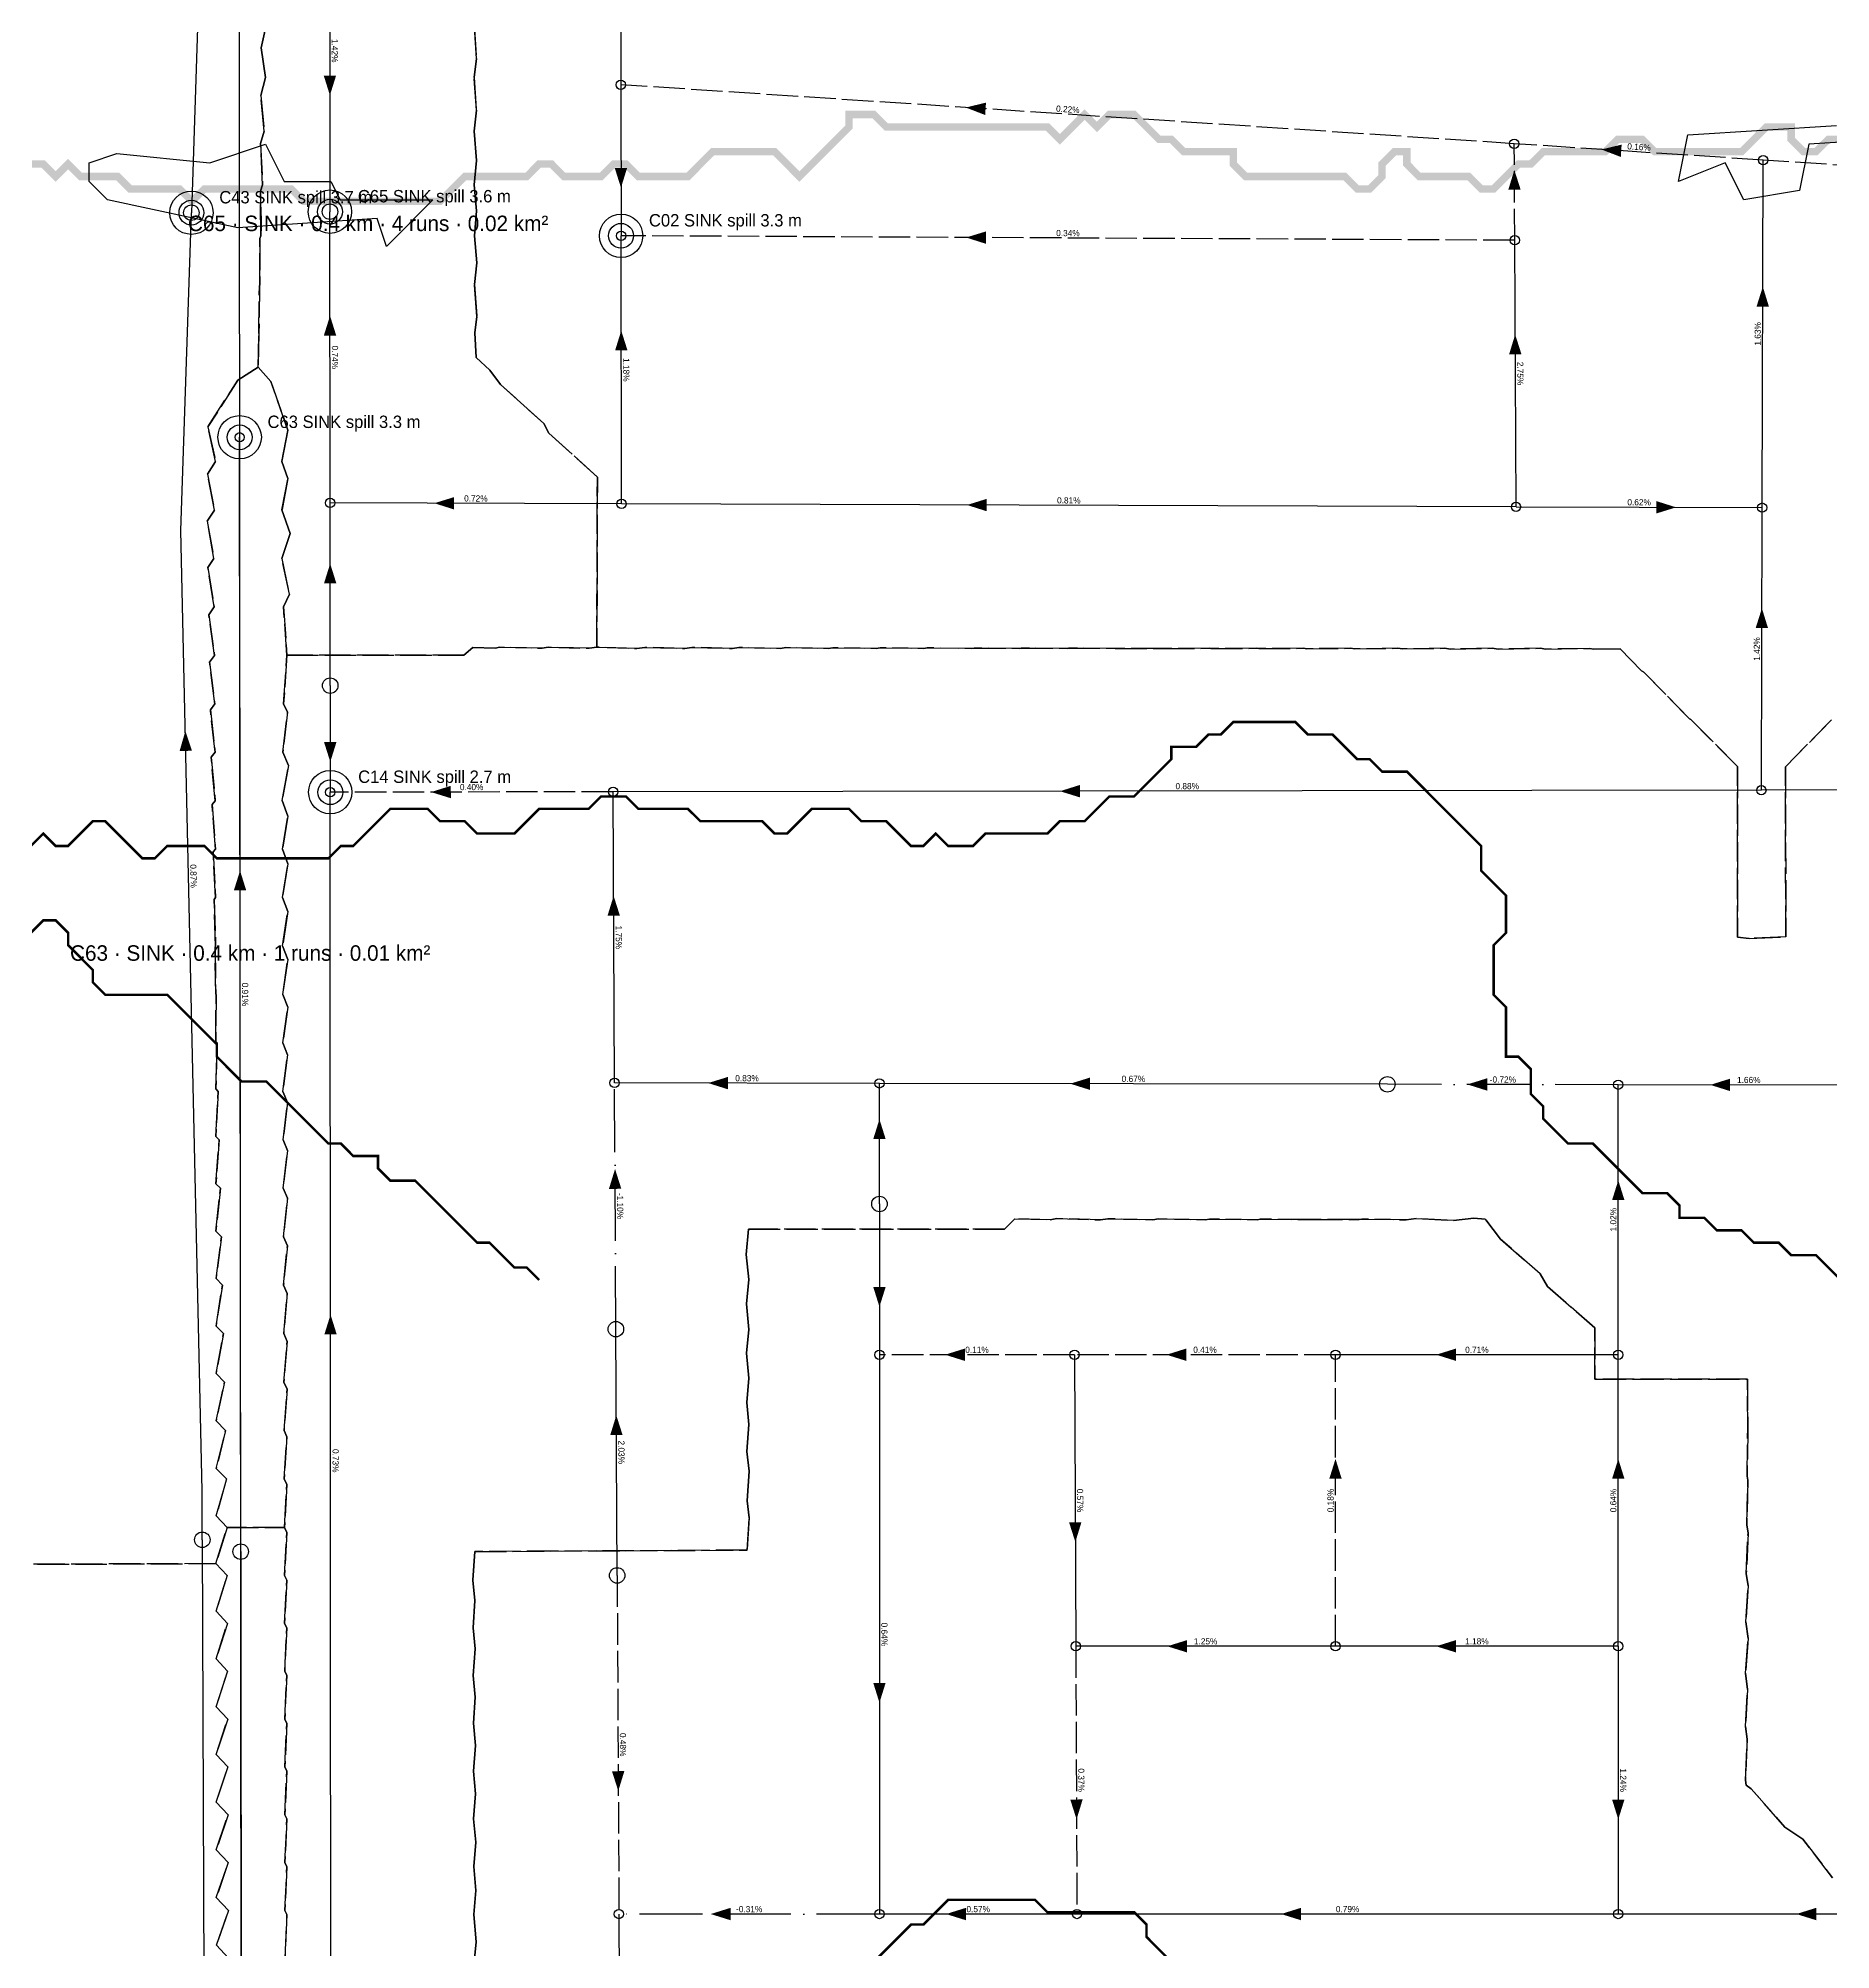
# Model space of a CAD drawing. Header units: metres. Extents: x 442821 to 452274, y 2561971 to 2571293.
# Drawn here: x 443829 to 444408, y 2564279 to 2564896 of the extents above; entities that cross this region are included whole.
import ezdxf
from ezdxf.enums import TextEntityAlignment as Align

# ---------------------------------------------------------------- set-up
doc = ezdxf.new("R2010")
doc.units = ezdxf.units.M
doc.header["$LTSCALE"] = 8
doc.linetypes.add('DASHDOT', pattern=[3.556, 2.54, -0.508, 0, -0.508])
doc.linetypes.add('DASHED', pattern=[1.524, 1.27, -0.254])
for name, color, linetype in [('A_ARROWS', 7, 'Continuous'), ('A_BUILT_2006', 252, 'Continuous'), ('A_CATCH_LABEL', 7, 'Continuous'), ('A_CATCHMENTS', 7, 'Continuous'), ('A_GRADIENT', 8, 'Continuous'), ('A_JUNCTIONS', 8, 'Continuous'), ('A_OUTLET_LABEL', 7, 'Continuous'), ('A_OUTLETS', 7, 'Continuous'), ('A_RUNS', 7, 'Continuous'), ('A_STREAMS', 5, 'Continuous'), ('A_WADI', 4, 'Continuous')]:
    doc.layers.add(name, color=color, linetype=linetype)

msp = doc.modelspace()

# ---------------------------------------------------------------- linework, layer by layer
at = {"layer": 'A_ARROWS', "color": 4}
for points in [[(443923.54, 2564877.78), (443921.54, 2564884.18), (443925.54, 2564884.18)], [(443923.58, 2564806.63), (443925.58, 2564800.23), (443921.58, 2564800.23)], [(443957.24, 2564746.13), (443963.64, 2564748.11), (443963.63, 2564744.11)], [(443923.62, 2564726.65), (443925.63, 2564720.25), (443921.63, 2564720.25)]]:
    msp.add_solid(points, dxfattribs=at)
at = {"layer": 'A_ARROWS', "color": 1}
for points in [[(444128.75, 2564873.85), (444135.27, 2564875.42), (444135.01, 2564871.43)], [(444333.89, 2564860.3), (444340.41, 2564861.88), (444340.15, 2564857.88)], [(444017.47, 2564847.95), (444015.46, 2564854.35), (444019.46, 2564854.36)], [(444305.79, 2564853.69), (444307.83, 2564847.3), (444303.83, 2564847.28)], [(444128.86, 2564831.89), (444135.27, 2564833.86), (444135.25, 2564829.86)], [(444385.97, 2564816), (444387.95, 2564809.59), (444383.95, 2564809.6)], [(444017.56, 2564801.84), (444019.58, 2564795.45), (444015.58, 2564795.44)], [(444306.06, 2564800.59), (444308.09, 2564794.2), (444304.09, 2564794.18)], [(444129.14, 2564745.56), (444135.54, 2564747.54), (444135.53, 2564743.54)], [(444358, 2564744.8), (444351.59, 2564742.82), (444351.6, 2564746.82)], [(444385.68, 2564712.22), (444387.66, 2564705.81), (444383.66, 2564705.82)], [(443894.54, 2564627.54), (443896.54, 2564621.15), (443892.54, 2564621.14)], [(444100.89, 2564486.76), (444098.89, 2564493.16), (444102.89, 2564493.16)], [(444122.07, 2564471.3), (444128.47, 2564473.3), (444128.47, 2564469.3)], [(444193.54, 2564471.3), (444199.94, 2564473.3), (444199.94, 2564469.3)], [(444280.57, 2564471.3), (444286.97, 2564473.3), (444286.97, 2564469.3)], [(444248.07, 2564437.66), (444250.07, 2564431.26), (444246.07, 2564431.26)], [(444339.33, 2564437.66), (444341.33, 2564431.26), (444337.33, 2564431.26)], [(444164.11, 2564410.84), (444162.08, 2564417.23), (444166.08, 2564417.24)], [(444193.78, 2564377.2), (444200.18, 2564379.2), (444200.18, 2564375.2)], [(444280.57, 2564377.2), (444286.97, 2564379.2), (444286.97, 2564375.2)], [(444100.89, 2564358.99), (444098.89, 2564365.39), (444102.89, 2564365.39)], [(444016.6, 2564330.49), (444014.57, 2564336.88), (444018.57, 2564336.9)], [(444164.5, 2564321.34), (444162.47, 2564327.74), (444166.47, 2564327.75)], [(444339.33, 2564321.34), (444337.33, 2564327.74), (444341.33, 2564327.74)], [(444046.44, 2564290.78), (444052.84, 2564292.78), (444052.84, 2564288.78)], [(444122.39, 2564290.78), (444128.79, 2564292.78), (444128.79, 2564288.78)], [(444230.51, 2564290.78), (444236.91, 2564292.78), (444236.91, 2564288.78)], [(444396.81, 2564290.78), (444403.21, 2564292.78), (444403.21, 2564288.78)]]:
    msp.add_solid(points, dxfattribs=at)
at = {"layer": 'A_ARROWS', "color": 3}
msp.add_solid([(443876.89, 2564672.59), (443879.03, 2564666.24), (443875.03, 2564666.15)], dxfattribs=at)
at = {"layer": 'A_ARROWS', "color": 2}
for points in [[(443923.66, 2564662.62), (443921.65, 2564669.02), (443925.65, 2564669.02)], [(443956.17, 2564652.9), (443962.56, 2564654.91), (443962.57, 2564650.91)], [(444159.16, 2564653.18), (444165.56, 2564655.19), (444165.56, 2564651.19)], [(444015.1, 2564619.4), (444017.13, 2564613.01), (444013.13, 2564612.99)], [(444045.6, 2564558.98), (444052.01, 2564560.97), (444052, 2564556.97)], [(444162.46, 2564558.77), (444168.86, 2564560.76), (444168.86, 2564556.76)], [(444290.62, 2564558.54), (444297.03, 2564560.53), (444297.02, 2564556.53)], [(444369.01, 2564558.4), (444375.42, 2564560.39), (444375.41, 2564556.39)], [(444100.89, 2564547.31), (444102.89, 2564540.91), (444098.89, 2564540.91)], [(444015.56, 2564531.24), (444017.59, 2564524.85), (444013.59, 2564524.83)], [(444339.33, 2564527.59), (444341.33, 2564521.19), (444337.33, 2564521.19)], [(443923.75, 2564484.24), (443925.75, 2564477.84), (443921.75, 2564477.84)], [(444015.97, 2564451.76), (444018, 2564445.37), (444014, 2564445.35)]]:
    msp.add_solid(points, dxfattribs=at)
at = {"layer": 'A_BUILT_2006', "color": 252}
msp.add_lwpolyline([(444422.44, 2563343.67), (444425.81, 2563359.7), (444354.25, 2563402.28), (444079.07, 2562950.56), (443944.47, 2563054.62), (443895.55, 2563534.89), (443894.21, 2564981.63), (443353.42, 2565026.28), (443356.77, 2565236.27), (445139.69, 2565926.07), (445353.06, 2566067)], dxfattribs=at)
at = {"layer": 'A_CATCHMENTS', "color": 3, "linetype": 'DASHED'}
msp.add_lwpolyline([(443903.07, 2564900.82), (443901.39, 2564893.08), (443902.74, 2564883.5), (443901.23, 2564877.68), (443902.33, 2564866.19), (443901.15, 2564862.28), (443901.83, 2564848.87), (443901.15, 2564846.87), (443901.26, 2564832.38), (443900.96, 2564831.52), (443900.95, 2564816.72), (443900.77, 2564816.21), (443900.63, 2564801.05), (443900.58, 2564800.91), (443900.4, 2564790.04), (443893.83, 2564785.82), (443884.18, 2564770.83), (443886.65, 2564759.58), (443884.04, 2564755.52), (443886.3, 2564743.94), (443883.98, 2564740.35), (443886.08, 2564728.31), (443884.17, 2564725.38), (443886.19, 2564712.67), (443884.42, 2564710.08), (443886.29, 2564697.03), (443884.68, 2564694.78), (443886.38, 2564681.39), (443884.95, 2564679.48), (443886.46, 2564665.76), (443885.23, 2564664.18), (443886.53, 2564650.12), (443885.52, 2564648.88), (443886.59, 2564634.48), (443885.82, 2564633.58), (443886.64, 2564618.84), (443886.14, 2564618.28), (443886.67, 2564603.21), (443886.47, 2564602.99), (443886.69, 2564587.68), (443886.81, 2564587.57), (443886.71, 2564572.38), (443887.15, 2564571.93), (443886.72, 2564557.07), (443887.49, 2564556.3), (443886.74, 2564541.77), (443887.84, 2564540.66), (443886.75, 2564526.46), (443888.18, 2564525.02), (443886.77, 2564511.16), (443888.52, 2564509.38), (443886.79, 2564495.85), (443888.86, 2564493.75), (443886.8, 2564480.55), (443889.2, 2564478.11), (443886.82, 2564465.24), (443889.54, 2564462.47), (443886.84, 2564449.94), (443889.88, 2564446.84), (443886.86, 2564434.63), (443890.21, 2564431.2), (443886.85, 2564419.25), (443890.37, 2564415.56), (443886.76, 2564403.89), (443292.76, 2564401.61)], dxfattribs=at)
at = {"layer": 'A_CATCHMENTS', "color": 4, "linetype": 'DASHED'}
for points in [[(443970.09, 2564900.85), (443970.82, 2564889.67), (443970.1, 2564883.54), (443970.82, 2564872.99), (443970.1, 2564866.22), (443970.85, 2564856.74), (443970.12, 2564848.91), (443970.88, 2564840.49), (443970.21, 2564832.42), (443970.94, 2564823.71), (443970.24, 2564816.76), (443970.93, 2564806.4), (443970.31, 2564801.09), (443970.69, 2564793.19), (443975.2, 2564789.11), (443978.61, 2564784.46), (443992.53, 2564771.84), (443994.23, 2564768.74), (444009.86, 2564754.56), (444009.68, 2564699.65), (444007.26, 2564699.31), (443994, 2564699.64), (443992.05, 2564699.36), (443978.33, 2564699.62), (443976.84, 2564699.4), (443969.63, 2564699.51), (443966.8, 2564697.11), (443909.67, 2564697.08), (443908.57, 2564712.69), (443910.45, 2564716.74), (443908.04, 2564728.33), (443910.68, 2564736.4), (443908.06, 2564743.96), (443909.98, 2564754.06), (443908.05, 2564759.6), (443909.96, 2564769.73), (443909.96, 2564769.73), (443904.51, 2564785.39), (443900.4, 2564790.04), (443900.58, 2564800.91), (443900.63, 2564801.05), (443900.77, 2564816.21), (443900.95, 2564816.72), (443900.96, 2564831.52), (443901.26, 2564832.38), (443901.15, 2564846.87), (443901.83, 2564848.87), (443901.15, 2564862.28), (443902.33, 2564866.19), (443901.23, 2564877.68), (443902.74, 2564883.5), (443901.39, 2564893.08), (443903.07, 2564900.82)], [(443890.84, 2564276.5), (443886.9, 2564280.7), (443890.79, 2564291.94), (443886.88, 2564296.1), (443890.73, 2564307.38), (443886.87, 2564311.5), (443890.68, 2564322.82), (443886.85, 2564326.9), (443890.62, 2564338.26), (443886.83, 2564342.3), (443890.56, 2564353.7), (443886.81, 2564357.7), (443890.51, 2564369.14), (443886.8, 2564373.1), (443890.45, 2564384.58), (443886.78, 2564388.5), (443890.39, 2564400.02), (443886.76, 2564403.89), (443890.37, 2564415.56), (443908.85, 2564415.58), (443909.62, 2564413.95), (443908.91, 2564400.04), (443909.63, 2564398.54), (443908.93, 2564384.6), (443909.63, 2564383.13), (443908.94, 2564369.16), (443909.64, 2564367.72), (443908.96, 2564353.72), (443909.65, 2564352.3), (443908.98, 2564338.28), (443909.65, 2564336.89), (443909, 2564322.84), (443909.66, 2564321.48), (443909.01, 2564307.4), (443909.66, 2564306.06), (443909.03, 2564291.96), (443909.67, 2564290.65), (443909.05, 2564276.52)]]:
    msp.add_lwpolyline(points, dxfattribs=at)
at = {"layer": 'A_CATCHMENTS', "color": 1, "linetype": 'DASHED'}
for points in [[(444408.1, 2564676.22), (444393.3, 2564661.06), (444393.38, 2564606.18), (444381.52, 2564605.64), (444377.85, 2564606.12), (444377.78, 2564661.11), (444362.79, 2564676.35), (444362.32, 2564676.59), (444347.56, 2564691.6), (444346.86, 2564692.08), (444339.9, 2564699.16), (444331.41, 2564699.06), (444330.01, 2564699.28), (444315.96, 2564699.04), (444314.13, 2564699.32), (444300.52, 2564699.03), (444300.52, 2564699.03), (444298.59, 2564699.31), (444285.08, 2564699.06), (444283.39, 2564699.31), (444269.64, 2564699.09), (444268.2, 2564699.31), (444254.2, 2564699.12), (444253.01, 2564699.31), (444238.76, 2564699.16), (444237.82, 2564699.3), (444223.32, 2564699.19), (444222.62, 2564699.3), (444207.88, 2564699.22), (444207.43, 2564699.3), (444192.44, 2564699.26), (444192.24, 2564699.29), (444177.04, 2564699.29), (444177, 2564699.29), (444161.85, 2564699.33), (444161.55, 2564699.28), (444146.66, 2564699.36), (444146.11, 2564699.28), (444131.47, 2564699.4), (444130.67, 2564699.27), (444116.27, 2564699.43), (444115.23, 2564699.27), (444101.08, 2564699.46), (444099.79, 2564699.27), (444085.89, 2564699.49), (444084.35, 2564699.27), (444070.69, 2564699.53), (444068.91, 2564699.27), (444055.5, 2564699.56), (444053.47, 2564699.27), (444040.31, 2564699.59), (444038.03, 2564699.27), (444025.12, 2564699.61), (444022.59, 2564699.27), (444009.68, 2564699.65), (444009.86, 2564754.56), (443994.23, 2564768.74), (443992.53, 2564771.84), (443978.61, 2564784.46), (443975.2, 2564789.11), (443970.69, 2564793.19), (443970.31, 2564801.09), (443970.93, 2564806.4), (443970.24, 2564816.76), (443970.94, 2564823.71), (443970.21, 2564832.42), (443970.88, 2564840.49), (443970.12, 2564848.91), (443970.85, 2564856.74), (443970.1, 2564866.22), (443970.82, 2564872.99), (443970.1, 2564883.54), (443970.82, 2564889.67), (443970.09, 2564900.85)], [(443970.08, 2564275.27), (443970.76, 2564281.78), (443970.01, 2564290.68), (443970.64, 2564298.34), (443969.97, 2564306.1), (443970.59, 2564313.96), (443969.92, 2564321.51), (443970.55, 2564329.57), (443969.88, 2564336.92), (443970.5, 2564345.18), (443969.84, 2564352.33), (443970.46, 2564360.8), (443969.79, 2564367.75), (443970.41, 2564376.41), (443969.75, 2564383.16), (443970.36, 2564392.02), (443969.71, 2564398.57), (443970.32, 2564407.78), (444058.22, 2564408.23), (444058.81, 2564418.65), (444058.15, 2564424.13), (444058.8, 2564433.69), (444058.1, 2564440.03), (444058.77, 2564448.73), (444058.05, 2564455.93), (444058.73, 2564463.78), (444058.01, 2564471.82), (444058.74, 2564479.41), (444057.97, 2564487.72), (444058.7, 2564495.63), (444057.92, 2564503.62), (444058.66, 2564511.85), (444141.21, 2564511.85), (444144.61, 2564515.15), (444155.98, 2564514.89), (444158.19, 2564515.24), (444172.27, 2564514.82), (444174.58, 2564515.19), (444189.11, 2564514.84), (444190.97, 2564515.15), (444205.96, 2564514.85), (444207.36, 2564515.1), (444222.8, 2564514.88), (444223.76, 2564515.05), (444239.65, 2564514.9), (444240.15, 2564514.99), (444255.68, 2564514.93), (444256.54, 2564515.08), (444270.89, 2564514.82), (444274.05, 2564515.32), (444286.1, 2564514.64), (444292.68, 2564515.41), (444296.33, 2564515.06), (444296.54, 2564514.88), (444301.31, 2564508.64), (444314.13, 2564497.44), (444316.52, 2564493.29), (444331.73, 2564480.01), (444331.73, 2564463.46), (444381.04, 2564463.46), (444381.11, 2564447.77), (444381.11, 2564447.77), (444380.93, 2564432.09), (444381.17, 2564430.77), (444380.78, 2564416.4), (444381.2, 2564413.76), (444380.64, 2564400.72), (444381.22, 2564396.75), (444380.52, 2564385.04), (444381.21, 2564379.74), (444380.37, 2564368.55), (444381.08, 2564363.22), (444380.35, 2564351.27), (444380.96, 2564347.19), (444380.36, 2564333.99), (444380.62, 2564332.39), (444382.26, 2564331.15), (444393.13, 2564318.79), (444398.91, 2564314.99), (444408.5, 2564302.46)], [(443292.76, 2564401.61), (443886.76, 2564403.89), (443886.76, 2564403.89), (443890.39, 2564400.02), (443886.78, 2564388.5), (443890.45, 2564384.58), (443886.8, 2564373.1), (443890.51, 2564369.14), (443886.81, 2564357.7), (443890.56, 2564353.7), (443886.83, 2564342.3), (443890.62, 2564338.26), (443886.85, 2564326.9), (443890.68, 2564322.82), (443886.87, 2564311.5), (443890.73, 2564307.38), (443886.88, 2564296.1), (443890.79, 2564291.94), (443886.9, 2564280.7), (443890.84, 2564276.5)]]:
    msp.add_lwpolyline(points, dxfattribs=at)
msp.add_lwpolyline([(443886.59, 2564634.48), (443885.52, 2564648.88), (443886.53, 2564650.12), (443885.23, 2564664.18), (443886.46, 2564665.76), (443884.95, 2564679.48), (443886.38, 2564681.39), (443884.68, 2564694.78), (443886.29, 2564697.03), (443884.42, 2564710.08), (443886.19, 2564712.67), (443884.17, 2564725.38), (443886.08, 2564728.31), (443883.98, 2564740.35), (443886.3, 2564743.94), (443884.04, 2564755.52), (443886.65, 2564759.58), (443884.18, 2564770.83), (443893.83, 2564785.82), (443900.4, 2564790.04), (443904.51, 2564785.39), (443909.96, 2564769.73), (443908.05, 2564759.6), (443909.98, 2564754.06), (443908.06, 2564743.96), (443910.68, 2564736.4), (443908.04, 2564728.33), (443910.45, 2564716.74), (443908.57, 2564712.69), (443909.67, 2564697.08), (443909.65, 2564697.05), (443908.6, 2564681.41), (443909.9, 2564678.65), (443908.34, 2564665.78), (443910.14, 2564661.45), (443908.17, 2564650.14), (443909.98, 2564645.15), (443908.2, 2564634.5), (443909.96, 2564629.73), (443908.23, 2564618.86), (443909.95, 2564614.32), (443908.27, 2564603.23), (443909.94, 2564598.91), (443908.31, 2564587.59), (443909.92, 2564583.49), (443908.35, 2564571.95), (443909.9, 2564568.08), (443908.39, 2564556.31), (443909.88, 2564552.67), (443908.43, 2564540.68), (443909.86, 2564537.26), (443908.48, 2564525.04), (443909.84, 2564521.84), (443908.53, 2564509.4), (443909.81, 2564506.43), (443908.58, 2564493.77), (443909.79, 2564491.02), (443908.63, 2564478.13), (443909.76, 2564475.6), (443908.68, 2564462.49), (443909.73, 2564460.19), (443908.73, 2564446.85), (443909.69, 2564444.78), (443908.79, 2564431.22), (443909.66, 2564429.37), (443908.85, 2564415.58), (443890.37, 2564415.56), (443886.85, 2564419.25), (443890.21, 2564431.2), (443886.86, 2564434.63), (443889.88, 2564446.84), (443886.84, 2564449.94), (443889.54, 2564462.47), (443886.82, 2564465.24), (443889.2, 2564478.11), (443886.8, 2564480.55), (443888.86, 2564493.75), (443886.79, 2564495.85), (443888.52, 2564509.38), (443886.77, 2564511.16), (443888.18, 2564525.02), (443886.75, 2564526.46), (443887.84, 2564540.66), (443886.74, 2564541.77), (443887.49, 2564556.3), (443886.72, 2564557.07), (443887.15, 2564571.93), (443886.71, 2564572.38), (443886.81, 2564587.57), (443886.69, 2564587.68), (443886.47, 2564602.99), (443886.67, 2564603.21), (443886.14, 2564618.28), (443886.64, 2564618.84), (443885.82, 2564633.58), (443886.59, 2564634.48)], close=True, dxfattribs=at)
at = {"layer": 'A_CATCHMENTS', "color": 2, "linetype": 'DASHED'}
for points in [[(443909.05, 2564276.52), (443909.67, 2564290.65), (443909.67, 2564290.65), (443909.03, 2564291.96), (443909.66, 2564306.06), (443909.01, 2564307.4), (443909.66, 2564321.48), (443909, 2564322.84), (443909.65, 2564336.89), (443908.98, 2564338.28), (443909.65, 2564352.3), (443908.96, 2564353.72), (443909.64, 2564367.72), (443908.94, 2564369.16), (443909.63, 2564383.13), (443908.93, 2564384.6), (443909.63, 2564398.54), (443908.91, 2564400.04), (443909.62, 2564413.95), (443908.85, 2564415.58), (443909.66, 2564429.37), (443908.79, 2564431.22), (443909.69, 2564444.78), (443908.73, 2564446.85), (443909.73, 2564460.19), (443908.68, 2564462.49), (443909.76, 2564475.6), (443908.63, 2564478.13), (443909.79, 2564491.02), (443908.58, 2564493.77), (443909.81, 2564506.43), (443908.53, 2564509.4), (443909.84, 2564521.84), (443908.48, 2564525.04), (443909.86, 2564537.26), (443908.43, 2564540.68), (443909.88, 2564552.67), (443908.39, 2564556.31), (443909.9, 2564568.08), (443908.35, 2564571.95), (443909.92, 2564583.49), (443908.31, 2564587.59), (443909.94, 2564598.91), (443908.27, 2564603.23), (443909.95, 2564614.32), (443908.23, 2564618.86), (443909.96, 2564629.73), (443908.2, 2564634.5), (443909.98, 2564645.15), (443908.17, 2564650.14), (443910.14, 2564661.45), (443908.34, 2564665.78), (443909.9, 2564678.65), (443908.6, 2564681.41), (443909.65, 2564697.05), (443909.67, 2564697.08), (443966.8, 2564697.11), (443969.63, 2564699.51), (443976.84, 2564699.4), (443978.33, 2564699.62), (443992.05, 2564699.36), (443994, 2564699.64), (444007.26, 2564699.31), (444009.68, 2564699.65), (444022.59, 2564699.27), (444025.12, 2564699.61), (444038.03, 2564699.27), (444040.31, 2564699.59), (444053.47, 2564699.27), (444055.5, 2564699.56), (444068.91, 2564699.27), (444070.69, 2564699.53), (444084.35, 2564699.27), (444085.89, 2564699.49), (444099.79, 2564699.27), (444101.08, 2564699.46), (444115.23, 2564699.27), (444116.27, 2564699.43), (444130.67, 2564699.27), (444131.47, 2564699.4), (444146.11, 2564699.28), (444146.66, 2564699.36), (444161.55, 2564699.28), (444161.85, 2564699.33), (444177, 2564699.29), (444177.04, 2564699.29), (444192.24, 2564699.29), (444192.44, 2564699.26), (444207.43, 2564699.3), (444207.88, 2564699.22), (444222.62, 2564699.3), (444223.32, 2564699.19), (444237.82, 2564699.3), (444238.76, 2564699.16), (444253.01, 2564699.31), (444254.2, 2564699.12), (444268.2, 2564699.31), (444269.64, 2564699.09), (444283.39, 2564699.31), (444285.08, 2564699.06), (444298.59, 2564699.31), (444300.52, 2564699.03), (444314.13, 2564699.32), (444315.96, 2564699.04), (444330.01, 2564699.28), (444331.41, 2564699.06), (444339.9, 2564699.16), (444346.86, 2564692.08), (444347.56, 2564691.6), (444362.32, 2564676.59), (444362.79, 2564676.35), (444377.78, 2564661.11), (444377.85, 2564606.12), (444381.52, 2564605.64), (444393.38, 2564606.18), (444393.3, 2564661.06), (444408.1, 2564676.22)], [(444408.5, 2564302.46), (444398.91, 2564314.99), (444393.13, 2564318.79), (444382.26, 2564331.15), (444380.62, 2564332.39), (444380.36, 2564333.99), (444380.96, 2564347.19), (444380.35, 2564351.27), (444381.08, 2564363.22), (444380.37, 2564368.55), (444381.21, 2564379.74), (444380.52, 2564385.04), (444381.22, 2564396.75), (444380.64, 2564400.72), (444381.2, 2564413.76), (444380.78, 2564416.4), (444381.17, 2564430.77), (444380.93, 2564432.09), (444381.11, 2564447.77), (444381.11, 2564447.77), (444381.04, 2564463.46), (444331.73, 2564463.46), (444331.73, 2564480.01), (444316.52, 2564493.29), (444314.13, 2564497.44), (444301.31, 2564508.64), (444296.54, 2564514.88), (444296.33, 2564515.06), (444292.68, 2564515.41), (444286.1, 2564514.64), (444274.05, 2564515.32), (444270.89, 2564514.82), (444256.54, 2564515.08), (444255.68, 2564514.93), (444240.15, 2564514.99), (444239.65, 2564514.9), (444223.76, 2564515.05), (444222.8, 2564514.88), (444207.36, 2564515.1), (444205.96, 2564514.85), (444190.97, 2564515.15), (444189.11, 2564514.84), (444174.58, 2564515.19), (444172.27, 2564514.82), (444158.19, 2564515.24), (444155.98, 2564514.89), (444144.61, 2564515.15), (444141.21, 2564511.85), (444058.66, 2564511.85), (444057.92, 2564503.62), (444058.7, 2564495.63), (444057.97, 2564487.72), (444058.74, 2564479.41), (444058.01, 2564471.82), (444058.73, 2564463.78), (444058.05, 2564455.93), (444058.77, 2564448.73), (444058.1, 2564440.03), (444058.8, 2564433.69), (444058.15, 2564424.13), (444058.81, 2564418.65), (444058.22, 2564408.23), (443970.32, 2564407.78), (443969.71, 2564398.57), (443970.36, 2564392.02), (443969.75, 2564383.16), (443970.41, 2564376.41), (443969.79, 2564367.75), (443970.46, 2564360.8), (443969.84, 2564352.33), (443970.5, 2564345.18), (443969.88, 2564336.92), (443970.55, 2564329.57), (443969.92, 2564321.51), (443970.59, 2564313.96), (443969.97, 2564306.1), (443970.64, 2564298.34), (443970.01, 2564290.68), (443970.76, 2564281.78), (443970.08, 2564275.27)]]:
    msp.add_lwpolyline(points, dxfattribs=at)
at = {"layer": 'A_JUNCTIONS'}
for centre in [(444017.41, 2564881.2), (444305.75, 2564862.16), (444386.09, 2564856.86), (444017.5, 2564832.45), (444305.91, 2564831), (443894.41, 2564767.41), (443923.61, 2564746.24), (444017.67, 2564745.93), (444306.33, 2564744.97), (444385.77, 2564744.71), (444014.93, 2564652.98), (444385.51, 2564653.48), (443923.66, 2564652.86), (444015.41, 2564559.04), (444100.89, 2564558.88), (444339.33, 2564558.45), (444100.89, 2564471.3), (444163.85, 2564471.3), (444248.07, 2564471.3), (444339.33, 2564471.3), (444164.26, 2564377.2), (444248.07, 2564377.2), (444339.33, 2564377.2), (444016.81, 2564290.78), (444100.89, 2564290.78), (444164.63, 2564290.78), (444339.33, 2564290.78)]:
    msp.add_circle(centre, 1.5, dxfattribs=at)
at = {"layer": 'A_JUNCTIONS', "color": 30}
for centre in [(443878.84, 2564839.9), (443923.56, 2564840.23), (443923.64, 2564687.26), (444264.82, 2564558.59), (444100.89, 2564519.96), (444015.83, 2564479.55), (443882.35, 2564411.58), (443894.74, 2564407.75), (444016.24, 2564400.07)]:
    msp.add_circle(centre, 2.5, dxfattribs=at)
at = {"layer": 'A_OUTLETS', "color": 1}
for centre, radius in [((443878.84, 2564839.9), 7), ((443923.56, 2564840.23), 7), ((443878.84, 2564839.9), 4), ((443923.56, 2564840.23), 4), ((444017.5, 2564832.45), 7), ((444017.5, 2564832.45), 4), ((443894.41, 2564767.41), 7), ((443894.41, 2564767.41), 4), ((443923.66, 2564652.86), 7), ((443923.66, 2564652.86), 4)]:
    msp.add_circle(centre, radius, dxfattribs=at)
at = {"layer": 'A_RUNS', "color": 3}
for points in [[(443884.41, 2565009.2), (443878.84, 2564839.9)], [(443882.35, 2564411.58), (443882.29, 2564427.42), (443875.47, 2564737.31), (443878.84, 2564839.9)]]:
    msp.add_lwpolyline(points, dxfattribs=at)
at = {"layer": 'A_RUNS', "color": 1}
for points in [[(444017.24, 2564966.78), (444017.41, 2564881.2)], [(444017.41, 2564881.2), (444017.5, 2564832.45)], [(444385.77, 2564744.71), (444386.09, 2564856.86)], [(444017.67, 2564745.93), (444017.5, 2564832.45)], [(444306.33, 2564744.97), (444305.91, 2564831)], [(443894.74, 2564407.75), (443894.41, 2564767.41)], [(444306.33, 2564744.97), (444017.67, 2564745.93)], [(444306.33, 2564744.97), (444385.77, 2564744.71)], [(444385.51, 2564653.48), (444385.77, 2564744.71)], [(444100.89, 2564519.96), (444100.89, 2564471.3)], [(444100.89, 2564471.3), (444100.89, 2564290.78)], [(444163.85, 2564471.3), (444164.26, 2564377.2)], [(444339.33, 2564471.3), (444248.07, 2564471.3)], [(444339.33, 2564377.2), (444339.33, 2564471.3)], [(443882.35, 2564411.58), (443883.65, 2564072.8)], [(444248.07, 2564377.2), (444164.26, 2564377.2)], [(444339.33, 2564377.2), (444248.07, 2564377.2)], [(444339.33, 2564377.2), (444339.33, 2564290.78)], [(444016.81, 2564290.78), (444017.26, 2564203.24)], [(444164.63, 2564290.78), (444100.89, 2564290.78)], [(444339.33, 2564290.78), (444164.63, 2564290.78)], [(444493.03, 2564290.78), (444339.33, 2564290.78)]]:
    msp.add_lwpolyline(points, dxfattribs=at)
at = {"layer": 'A_RUNS', "color": 4}
for points in [[(443923.51, 2564944.11), (443923.56, 2564840.23)], [(443923.61, 2564746.24), (443923.56, 2564840.23)], [(443923.64, 2564687.26), (443923.61, 2564746.24)], [(444017.67, 2564745.93), (443923.61, 2564746.24)], [(443894.74, 2564407.75), (443895.06, 2564068.07)]]:
    msp.add_lwpolyline(points, dxfattribs=at)
at = {"layer": 'A_RUNS', "color": 1, "linetype": 'DASHED'}
for points in [[(444305.75, 2564862.16), (444017.41, 2564881.2)], [(444305.91, 2564831), (444305.75, 2564862.16)], [(444386.09, 2564856.86), (444305.75, 2564862.16)], [(444467.36, 2564851.49), (444386.09, 2564856.86)], [(444305.91, 2564831), (444017.5, 2564832.45)], [(444163.85, 2564471.3), (444100.89, 2564471.3)], [(444248.07, 2564471.3), (444163.85, 2564471.3)], [(444248.07, 2564377.2), (444248.07, 2564471.3)], [(444016.24, 2564400.07), (444016.81, 2564290.78)], [(444164.26, 2564377.2), (444164.63, 2564290.78)]]:
    msp.add_lwpolyline(points, dxfattribs=at)
at = {"layer": 'A_RUNS', "color": 2}
for points in [[(443923.64, 2564687.26), (443923.66, 2564652.86)], [(443923.89, 2564221.3), (443923.66, 2564652.86)], [(444385.51, 2564653.48), (444014.93, 2564652.98)], [(444015.41, 2564559.04), (444014.93, 2564652.98)], [(444681.94, 2564653.88), (444385.51, 2564653.48)], [(444100.89, 2564558.88), (444015.41, 2564559.04)], [(444264.82, 2564558.59), (444100.89, 2564558.88)], [(444100.89, 2564519.96), (444100.89, 2564558.88)], [(444423.54, 2564558.3), (444339.33, 2564558.45)], [(444339.33, 2564471.3), (444339.33, 2564558.45)], [(444016.24, 2564400.07), (444015.83, 2564479.55)]]:
    msp.add_lwpolyline(points, dxfattribs=at)
at = {"layer": 'A_RUNS', "color": 2, "linetype": 'DASHED'}
msp.add_lwpolyline([(444014.93, 2564652.98), (443923.66, 2564652.86)], dxfattribs=at)
at = {"layer": 'A_RUNS', "color": 2, "linetype": 'DASHDOT'}
for points in [[(444015.83, 2564479.55), (444015.41, 2564559.04)], [(444339.33, 2564558.45), (444264.82, 2564558.59)]]:
    msp.add_lwpolyline(points, dxfattribs=at)
at = {"layer": 'A_RUNS', "color": 1, "linetype": 'DASHDOT'}
msp.add_lwpolyline([(444100.89, 2564290.78), (444016.81, 2564290.78)], dxfattribs=at)
at = {"layer": 'A_STREAMS', "color": 5}
for points, const_width in [([(444411.12, 2564863.58), (444407.12, 2564863.58), (444403.12, 2564859.58), (444399.12, 2564859.58), (444395.12, 2564863.58), (444395.12, 2564867.58), (444391.12, 2564867.58), (444387.12, 2564867.58), (444383.11, 2564863.58), (444379.11, 2564859.58), (444375.11, 2564859.58), (444371.11, 2564859.58), (444367.11, 2564859.58), (444363.11, 2564859.58), (444359.11, 2564859.58), (444355.11, 2564859.58), (444351.11, 2564859.58), (444347.11, 2564863.58), (444343.11, 2564863.58), (444339.11, 2564863.58), (444335.11, 2564859.58), (444331.11, 2564859.58), (444327.11, 2564859.58), (444323.11, 2564859.58), (444319.11, 2564859.58), (444315.11, 2564859.58), (444311.1, 2564855.58), (444307.1, 2564855.58), (444303.1, 2564851.57), (444299.1, 2564847.57), (444295.1, 2564847.57), (444291.1, 2564851.57), (444287.1, 2564851.57), (444283.1, 2564851.57), (444279.1, 2564851.57), (444275.1, 2564851.57), (444271.1, 2564855.58), (444271.1, 2564859.58), (444267.1, 2564859.58), (444263.1, 2564855.58), (444263.1, 2564851.57), (444259.1, 2564847.57), (444255.1, 2564847.57), (444251.1, 2564851.57), (444247.1, 2564851.57), (444243.1, 2564851.57), (444239.09, 2564851.57), (444235.09, 2564851.57), (444231.09, 2564851.57), (444227.09, 2564851.57), (444223.09, 2564851.57), (444219.09, 2564851.57), (444215.09, 2564855.58), (444215.09, 2564859.58), (444211.09, 2564859.58), (444207.09, 2564859.58), (444203.09, 2564859.58), (444199.09, 2564859.58), (444195.09, 2564863.58), (444191.09, 2564863.58), (444187.09, 2564867.58), (444183.09, 2564871.58), (444179.09, 2564871.58), (444175.09, 2564871.58), (444171.09, 2564867.58), (444167.09, 2564871.58), (444163.08, 2564867.58), (444159.08, 2564863.58), (444155.08, 2564867.58), (444151.08, 2564867.58), (444147.08, 2564867.58), (444143.08, 2564867.58), (444139.08, 2564867.58), (444135.08, 2564867.58), (444131.08, 2564867.58), (444127.08, 2564867.58), (444123.08, 2564867.58), (444119.08, 2564867.58), (444115.08, 2564867.58), (444111.08, 2564867.58), (444107.08, 2564867.58), (444103.08, 2564867.58), (444099.08, 2564871.58), (444095.08, 2564871.58), (444091.07, 2564871.58), (444091.07, 2564867.58), (444087.07, 2564863.58), (444083.07, 2564859.58), (444079.07, 2564855.58), (444075.07, 2564851.57), (444071.07, 2564855.58), (444067.07, 2564859.58), (444063.07, 2564859.58), (444059.07, 2564859.58), (444055.07, 2564859.58), (444051.07, 2564859.58), (444047.07, 2564859.58), (444043.07, 2564855.58), (444039.07, 2564851.57), (444035.07, 2564851.57), (444031.07, 2564851.57), (444027.07, 2564851.57), (444023.07, 2564851.57), (444019.06, 2564855.58), (444015.06, 2564855.58), (444011.06, 2564851.57), (444007.06, 2564851.57), (444003.06, 2564851.57), (443999.06, 2564851.57), (443995.06, 2564855.58), (443991.06, 2564855.58), (443987.06, 2564851.57), (443983.06, 2564851.57), (443979.06, 2564851.57), (443975.06, 2564851.57), (443971.06, 2564851.57), (443967.06, 2564851.57), (443963.06, 2564847.57), (443959.06, 2564843.57), (443955.06, 2564843.57), (443951.06, 2564843.57), (443947.05, 2564843.57), (443943.05, 2564843.57), (443939.05, 2564843.57), (443935.05, 2564843.57), (443931.05, 2564843.57), (443927.05, 2564843.57), (443923.05, 2564843.57), (443919.05, 2564843.57), (443915.05, 2564843.57), (443911.05, 2564847.57), (443907.05, 2564847.57), (443903.05, 2564847.57), (443899.05, 2564847.57), (443895.05, 2564847.57), (443891.05, 2564847.57), (443887.05, 2564847.57), (443883.05, 2564847.57), (443879.05, 2564843.57), (443875.04, 2564847.57), (443871.04, 2564847.57), (443867.04, 2564847.57), (443863.04, 2564847.57), (443859.04, 2564847.57), (443855.04, 2564851.57), (443851.04, 2564851.57), (443847.04, 2564851.57), (443843.04, 2564851.57), (443839.04, 2564855.58), (443835.04, 2564851.57), (443831.04, 2564855.58), (443827.04, 2564855.58)], 2.4), ([(444411.12, 2564495.45), (444407.12, 2564499.45), (444403.12, 2564503.45), (444399.12, 2564503.45), (444395.12, 2564503.45), (444391.12, 2564507.45), (444387.12, 2564507.45), (444383.11, 2564507.45), (444379.11, 2564511.46), (444375.11, 2564511.46), (444371.11, 2564511.46), (444367.11, 2564515.46), (444363.11, 2564515.46), (444359.11, 2564515.46), (444359.11, 2564519.46), (444355.11, 2564523.46), (444351.11, 2564523.46), (444347.11, 2564523.46), (444343.11, 2564527.46), (444339.11, 2564531.46), (444335.11, 2564535.46), (444331.11, 2564539.47), (444327.11, 2564539.47), (444323.11, 2564539.47), (444319.11, 2564543.47), (444315.11, 2564547.47), (444315.11, 2564551.47), (444311.1, 2564555.47), (444311.1, 2564559.47), (444311.1, 2564563.47), (444307.1, 2564567.48), (444303.1, 2564567.48), (444303.1, 2564571.48), (444303.1, 2564575.48), (444303.1, 2564579.48), (444303.1, 2564583.48), (444299.1, 2564587.48), (444299.1, 2564591.48), (444299.1, 2564595.48), (444299.1, 2564599.49), (444299.1, 2564603.49), (444303.1, 2564607.49), (444303.1, 2564611.49), (444303.1, 2564615.49), (444303.1, 2564619.49), (444299.1, 2564623.49), (444295.1, 2564627.5), (444295.1, 2564631.5), (444295.1, 2564635.5), (444291.1, 2564639.5), (444287.1, 2564643.5), (444283.1, 2564647.5), (444279.1, 2564651.5), (444275.1, 2564655.51), (444271.1, 2564659.51), (444267.1, 2564659.51), (444263.1, 2564659.51), (444259.1, 2564663.51), (444255.1, 2564663.51), (444251.1, 2564667.51), (444247.1, 2564671.51), (444243.1, 2564671.51), (444239.09, 2564671.51), (444235.09, 2564675.51), (444231.09, 2564675.51), (444227.09, 2564675.51), (444223.09, 2564675.51), (444219.09, 2564675.51), (444215.09, 2564675.51), (444211.09, 2564671.51), (444207.09, 2564671.51), (444203.09, 2564667.51), (444199.09, 2564667.51), (444195.09, 2564667.51), (444195.09, 2564663.51), (444191.09, 2564659.51), (444187.09, 2564655.51), (444183.09, 2564651.5), (444179.09, 2564651.5), (444175.09, 2564651.5), (444171.09, 2564647.5), (444167.09, 2564643.5), (444163.08, 2564643.5), (444159.08, 2564643.5), (444155.08, 2564639.5), (444151.08, 2564639.5), (444147.08, 2564639.5), (444143.08, 2564639.5), (444139.08, 2564639.5), (444135.08, 2564639.5), (444131.08, 2564635.5), (444127.08, 2564635.5), (444123.08, 2564635.5), (444119.08, 2564639.5), (444115.08, 2564635.5), (444111.08, 2564635.5), (444107.08, 2564639.5), (444103.08, 2564643.5), (444099.08, 2564643.5), (444095.08, 2564643.5), (444091.07, 2564647.5), (444087.07, 2564647.5), (444083.07, 2564647.5), (444079.07, 2564647.5), (444075.07, 2564643.5), (444071.07, 2564639.5), (444067.07, 2564639.5), (444063.07, 2564643.5), (444059.07, 2564643.5), (444055.07, 2564643.5), (444051.07, 2564643.5), (444047.07, 2564643.5), (444043.07, 2564643.5), (444039.07, 2564647.5), (444035.07, 2564647.5), (444031.07, 2564647.5), (444027.07, 2564647.5), (444023.07, 2564647.5), (444019.06, 2564651.5), (444015.06, 2564651.5), (444011.06, 2564651.5), (444007.06, 2564647.5), (444003.06, 2564647.5), (443999.06, 2564647.5), (443995.06, 2564647.5), (443991.06, 2564647.5), (443987.06, 2564643.5), (443983.06, 2564639.5), (443979.06, 2564639.5), (443975.06, 2564639.5), (443971.06, 2564639.5), (443967.06, 2564643.5), (443963.06, 2564643.5), (443959.06, 2564643.5), (443955.06, 2564647.5), (443951.06, 2564647.5), (443947.05, 2564647.5), (443943.05, 2564647.5), (443939.05, 2564643.5), (443935.05, 2564639.5), (443931.05, 2564635.5), (443927.05, 2564635.5), (443923.05, 2564631.5), (443919.05, 2564631.5), (443915.05, 2564631.5), (443911.05, 2564631.5), (443907.05, 2564631.5), (443903.05, 2564631.5), (443899.05, 2564631.5), (443895.05, 2564631.5), (443891.05, 2564631.5), (443887.05, 2564631.5), (443883.05, 2564635.5), (443879.05, 2564635.5), (443875.04, 2564635.5), (443871.04, 2564635.5), (443867.04, 2564631.5), (443863.04, 2564631.5), (443859.04, 2564635.5), (443855.04, 2564639.5), (443851.04, 2564643.5), (443847.04, 2564643.5), (443843.04, 2564639.5), (443839.04, 2564635.5), (443835.04, 2564635.5), (443831.04, 2564639.5), (443827.04, 2564635.5)], 0.8), ([(443991.06, 2564495.45), (443987.06, 2564499.45), (443983.06, 2564499.45), (443979.06, 2564503.45), (443975.06, 2564507.45), (443971.06, 2564507.45), (443967.06, 2564511.46), (443963.06, 2564515.46), (443959.06, 2564519.46), (443955.06, 2564523.46), (443951.06, 2564527.46), (443947.05, 2564527.46), (443943.05, 2564527.46), (443939.05, 2564531.46), (443939.05, 2564535.46), (443935.05, 2564535.46), (443931.05, 2564535.46), (443927.05, 2564539.47), (443923.05, 2564539.47), (443919.05, 2564543.47), (443915.05, 2564547.47), (443911.05, 2564551.47), (443907.05, 2564555.47), (443903.05, 2564559.47), (443899.05, 2564559.47), (443895.05, 2564559.47), (443891.05, 2564563.47), (443887.05, 2564567.48), (443887.05, 2564571.48), (443883.05, 2564575.48), (443879.05, 2564579.48), (443875.04, 2564583.48), (443871.04, 2564587.48), (443867.04, 2564587.48), (443863.04, 2564587.48), (443859.04, 2564587.48), (443855.04, 2564587.48), (443851.04, 2564587.48), (443847.04, 2564591.48), (443847.04, 2564595.48), (443843.04, 2564599.49), (443839.04, 2564603.49), (443839.04, 2564607.49), (443835.04, 2564611.49), (443831.04, 2564611.49), (443827.04, 2564607.49)], 0.8), ([(444195.09, 2564275.37), (444191.09, 2564279.37), (444187.09, 2564283.38), (444187.09, 2564287.38), (444183.09, 2564291.38), (444179.09, 2564291.38), (444175.09, 2564291.38), (444171.09, 2564291.38), (444167.09, 2564291.38), (444163.08, 2564291.38), (444159.08, 2564291.38), (444155.08, 2564291.38), (444151.08, 2564295.38), (444147.08, 2564295.38), (444143.08, 2564295.38), (444139.08, 2564295.38), (444135.08, 2564295.38), (444131.08, 2564295.38), (444127.08, 2564295.38), (444123.08, 2564295.38), (444119.08, 2564291.38), (444115.08, 2564287.38), (444111.08, 2564287.38), (444107.08, 2564283.38), (444103.08, 2564279.37), (444099.08, 2564275.37)], 0.8)]:
    msp.add_lwpolyline(points, dxfattribs=dict(at, const_width=const_width))
at = {"layer": 'A_WADI', "color": 4}
msp.add_lwpolyline([(444448.8, 2564865.01), (444400.8, 2564862.01), (444397.8, 2564847.01), (444379.8, 2564844.01), (444373.8, 2564856.01), (444358.8, 2564850.01), (444361.8, 2564865.01), (444409.8, 2564868.01)], dxfattribs=at)
msp.add_lwpolyline([(443908.8, 2564850.01), (443923.8, 2564850.01), (443926.8, 2564844.01), (443956.8, 2564844.01), (443941.8, 2564829.01), (443938.8, 2564838.01), (443893.8, 2564835.01), (443851.8, 2564844.01), (443845.8, 2564850.01), (443845.8, 2564856.01), (443854.8, 2564859.01), (443884.8, 2564856.01), (443902.8, 2564862.01), (443908.8, 2564850.01)], close=True, dxfattribs=at)

# ---------------------------------------------------------------- texts
at = {"layer": 'A_CATCH_LABEL', "color": 4}
msp.add_text('C65 · SINK · 0.4 km · 4 runs · 0.02 km²', height=5, dxfattribs=at).set_placement((443935.88, 2564836.45), align=Align.MIDDLE_CENTER)
at = {"layer": 'A_CATCH_LABEL', "color": 1}
msp.add_text('C63 · SINK · 0.4 km · 1 runs · 0.01 km²', height=5, dxfattribs=at).set_placement((443897.82, 2564600.95), align=Align.MIDDLE_CENTER)
at = {"layer": 'A_GRADIENT', "color": 4}
for s, rotation, p in [('1.42%', -89.96948, (443923.53, 2564892.17)), ('0.74%', 270.03052, (443923.59, 2564793.23)), ('0.72%', 359.81024, (443970.64, 2564746.08))]:
    msp.add_text(s, height=2, rotation=rotation, dxfattribs=at).set_placement(p, align=Align.BOTTOM_CENTER)
at = {"layer": 'A_GRADIENT', "color": 1}
for s, rotation, p in [('0.22%', 356.22176, (444161.58, 2564871.68)), ('0.16%', 356.22176, (444345.92, 2564859.51)), ('0.34%', 359.71055, (444161.71, 2564831.72)), ('1.63%', 89.83787, (444385.93, 2564800.78)), ('1.18%', 270.11159, (444017.59, 2564789.19)), ('2.75%', 270.28526, (444306.12, 2564787.98)), ('0.81%', 359.81024, (444162, 2564745.45)), ('0.62%', -0.18976, (444346.05, 2564744.84)), ('1.42%', 89.83787, (444385.64, 2564699.09)), ('0.91%', 270.05301, (443894.58, 2564587.58)), ('0.11%', 360, (444132.37, 2564471.3)), ('0.41%', 360, (444205.96, 2564471.3)), ('0.71%', 360, (444293.7, 2564471.3)), ('0.57%', -89.75034, (444164.05, 2564424.25)), ('0.18%', 90, (444248.07, 2564424.25)), ('0.64%', 90, (444339.33, 2564424.25)), ('0.64%', -90, (444100.89, 2564381.04)), ('1.25%', 360, (444206.16, 2564377.2)), ('1.18%', 360, (444293.7, 2564377.2)), ('0.48%', -89.70301, (444016.52, 2564345.42)), ('0.37%', -89.75034, (444164.44, 2564333.99)), ('1.24%', -90, (444339.33, 2564333.99)), ('-0.31%', 360, (444058.85, 2564290.78)), ('0.57%', 360, (444132.76, 2564290.78)), ('0.79%', 360, (444251.98, 2564290.78))]:
    msp.add_text(s, height=2, rotation=rotation, dxfattribs=at).set_placement(p, align=Align.BOTTOM_CENTER)
at = {"layer": 'A_GRADIENT', "color": 2}
for s, rotation, p in [('0.40%', 0.0773, (443969.29, 2564652.92)), ('0.88%', 0.0773, (444200.22, 2564653.23)), ('1.75%', 270.29699, (444015.17, 2564606.01)), ('0.83%', 359.89673, (444058.15, 2564558.96)), ('0.67%', 359.89673, (444182.85, 2564558.74)), ('-0.72%', 359.89673, (444302.08, 2564558.52)), ('1.66%', 359.89673, (444381.44, 2564558.38)), ('-1.10%', 270.29699, (444015.62, 2564519.3)), ('1.02%', 90, (444339.33, 2564514.88)), ('0.73%', 270.03052, (443923.78, 2564437.08)), ('2.03%', 270.29699, (444016.03, 2564439.81))]:
    msp.add_text(s, height=2, rotation=rotation, dxfattribs=at).set_placement(p, align=Align.BOTTOM_CENTER)
at = {"layer": 'A_GRADIENT', "color": 3}
msp.add_text('0.87%', height=2, rotation=271.26094, dxfattribs=at).set_placement((443877.92, 2564625.76), align=Align.BOTTOM_CENTER)
at = {"layer": 'A_OUTLET_LABEL', "color": 1}
for s, p in [('C43 SINK spill 3.7 m', (443887.84, 2564842.9)), ('C65 SINK spill 3.6 m', (443932.56, 2564843.23)), ('C02 SINK spill 3.3 m', (444026.5, 2564835.45)), ('C63 SINK spill 3.3 m', (443903.41, 2564770.41)), ('C14 SINK spill 2.7 m', (443932.66, 2564655.86))]:
    msp.add_text(s, height=4, dxfattribs=at).set_placement(p)

doc.saveas('drawing.dxf')
